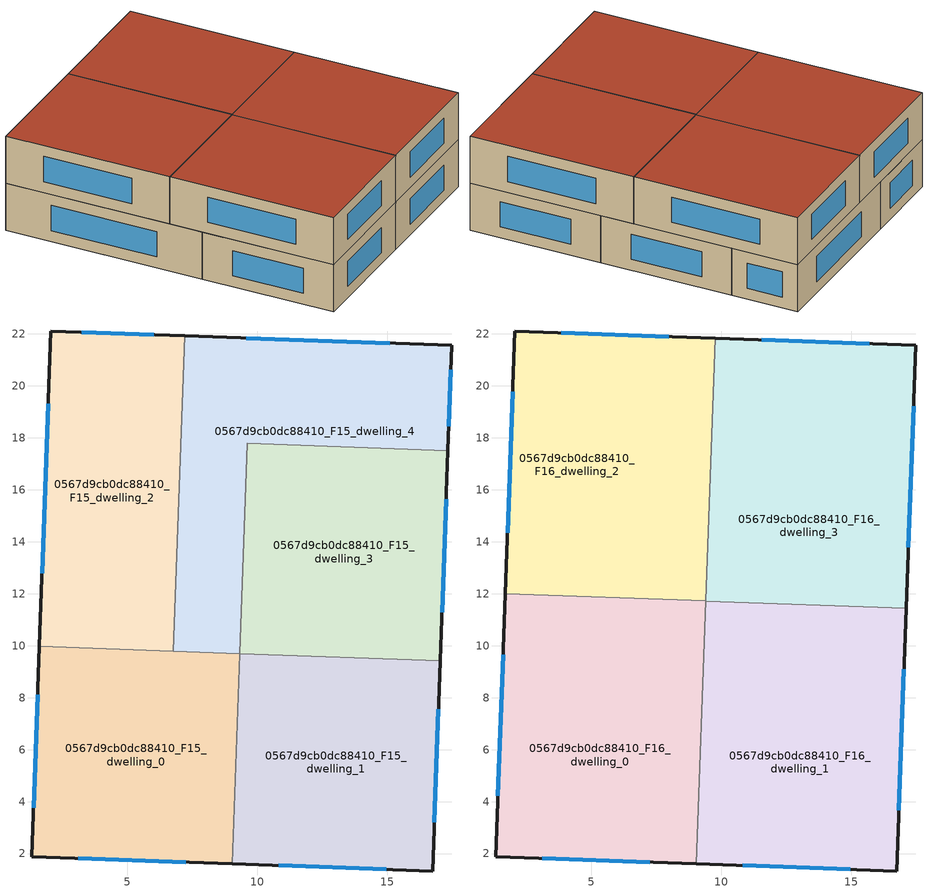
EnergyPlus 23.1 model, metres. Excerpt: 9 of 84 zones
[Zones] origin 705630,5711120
0567d9cb0dc88410_F15_dwelling_0
 floor to 0567d9cb0dc88410_F14_dwelling_0 (EU_floor_Construction): 9.33,9.7 9.04,1.61 1.33,1.89 1.63,9.98 z45
 wall outside (EU_wall_Construction): 1.63,9.98 1.33,1.89 9.04,1.61 z45:48
 wall to 0567d9cb0dc88410_F15_dwelling_1 (EU_wall_Construction): 9.04,1.61 9.33,9.7 z45:48
 wall to 0567d9cb0dc88410_F15_dwelling_2 (EU_wall_Construction): 6.77,9.79 1.63,9.98 z45:48
 wall to 0567d9cb0dc88410_F15_dwelling_4 (EU_wall_Construction): 9.34,9.7 6.77,9.79 z45:48
 window (EU_Window_Construction): 3.12,1.82 7.26,1.67 / 1.56,8.1 1.4,3.76 z45.69:47.31
0567d9cb0dc88410_F15_dwelling_1
 floor to 0567d9cb0dc88410_F14_dwelling_1 (EU_floor_Construction): 17.05,9.42 16.75,1.33 9.04,1.61 9.33,9.7 z45
 wall outside (EU_wall_Construction): 9.04,1.61 16.75,1.33 17.05,9.42 z45:48
 wall to 0567d9cb0dc88410_F15_dwelling_3 (EU_wall_Construction): 17.05,9.42 9.34,9.7 z45:48
 window (EU_Window_Construction): 10.82,1.54 14.97,1.39 / 16.82,3.2 16.98,7.54 z45.69:47.31
0567d9cb0dc88410_F15_dwelling_2
 floor to 0567d9cb0dc88410_F14_dwelling_2 (EU_floor_Construction): 7.21,21.92 6.77,9.79 1.63,9.98 2.07,22.11 z45
 wall outside (EU_wall_Construction): 7.21,21.92 2.07,22.11 1.63,9.98 z45:48
 wall to 0567d9cb0dc88410_F15_dwelling_4 (EU_wall_Construction): 6.77,9.79 7.21,21.92 z45:48
 window (EU_Window_Construction): 6.02,21.96 3.26,22.06 / 1.97,19.3 1.73,12.78 z45.69:47.31
0567d9cb0dc88410_F15_dwelling_3
 floor to 0567d9cb0dc88410_F14_dwelling_3 (EU_floor_Construction): 17.34,17.5 17.05,9.42 9.34,9.7 9.63,17.78 z45
 wall outside (EU_wall_Construction): 17.05,9.42 17.34,17.5 z45:48
 wall to 0567d9cb0dc88410_F15_dwelling_4 (EU_wall_Construction): 17.34,17.5 9.63,17.78 9.34,9.7 z45:48
 window (EU_Window_Construction): 17.12,11.29 17.27,15.63 z45.69:47.31
0567d9cb0dc88410_F15_dwelling_4
 floor to 0567d9cb0dc88410_F14_dwelling_4 (EU_floor_Construction): 17.49,21.55 17.34,17.5 9.63,17.78 9.34,9.7 6.77,9.79 7.21,21.92 z45
 wall outside (EU_wall_Construction): 17.34,17.5 17.49,21.55 7.21,21.92 z45:48
 window (EU_Window_Construction): 15.11,21.64 9.59,21.84 / 17.38,18.44 17.45,20.61 z45.69:47.31
0567d9cb0dc88410_F16_dwelling_0
 floor to 0567d9cb0dc88410_F15_dwelling_0 (EU_floor_Construction): 9.33,9.7 9.04,1.61 1.33,1.89 1.63,9.98 z48
 floor to 0567d9cb0dc88410_F15_dwelling_2 (EU_floor_Construction): 6.84,11.81 6.77,9.79 1.63,9.98 1.7,12 z48
 floor to 0567d9cb0dc88410_F15_dwelling_4 (EU_floor_Construction): 9.41,11.72 9.34,9.7 6.77,9.79 6.84,11.81 z48
 wall outside (EU_wall_Construction): 1.7,12 1.33,1.89 9.04,1.61 z48:51
 wall to 0567d9cb0dc88410_F16_dwelling_1 (EU_wall_Construction): 9.04,1.61 9.41,11.72 z48:51
 wall to 0567d9cb0dc88410_F16_dwelling_2 (EU_wall_Construction): 9.41,11.72 1.7,12 z48:51
 window (EU_Window_Construction): 3.12,1.82 7.26,1.67 / 1.61,9.66 1.42,4.23 z48.69:50.31
 roof outside (EU_roof_Construction): 9.04,1.61 9.41,11.72 1.7,12 1.33,1.89 z51
0567d9cb0dc88410_F16_dwelling_1
 floor to 0567d9cb0dc88410_F15_dwelling_1 (EU_floor_Construction): 17.05,9.42 16.75,1.33 9.04,1.61 9.34,9.7 z48
 floor to 0567d9cb0dc88410_F15_dwelling_3 (EU_floor_Construction): 17.12,11.44 17.05,9.42 9.34,9.7 9.41,11.72 z48
 wall outside (EU_wall_Construction): 9.04,1.61 16.75,1.33 17.12,11.44 z48:51
 wall to 0567d9cb0dc88410_F16_dwelling_3 (EU_wall_Construction): 17.12,11.44 9.41,11.72 z48:51
 window (EU_Window_Construction): 10.82,1.54 14.97,1.39 / 16.84,3.67 17.03,9.1 z48.69:50.31
 roof outside (EU_roof_Construction): 16.75,1.33 17.12,11.44 9.41,11.72 9.04,1.61 z51
0567d9cb0dc88410_F16_dwelling_2
 floor to 0567d9cb0dc88410_F15_dwelling_2 (EU_floor_Construction): 7.21,21.92 6.84,11.81 1.7,12 2.07,22.11 z48
 floor to 0567d9cb0dc88410_F15_dwelling_4 (EU_floor_Construction): 9.78,21.83 9.41,11.72 6.84,11.81 7.21,21.92 z48
 wall outside (EU_wall_Construction): 9.78,21.83 2.07,22.11 1.7,12 z48:51
 wall to 0567d9cb0dc88410_F16_dwelling_3 (EU_wall_Construction): 9.41,11.72 9.78,21.83 z48:51
 window (EU_Window_Construction): 8,21.89 3.85,22.04 / 1.98,19.77 1.79,14.34 z48.69:50.31
 roof outside (EU_roof_Construction): 9.41,11.72 9.78,21.83 2.07,22.11 1.7,12 z51
0567d9cb0dc88410_F16_dwelling_3
 floor to 0567d9cb0dc88410_F15_dwelling_3 (EU_floor_Construction): 17.34,17.5 17.12,11.44 9.41,11.72 9.63,17.78 z48
 floor to 0567d9cb0dc88410_F15_dwelling_4 (EU_floor_Construction): 17.49,21.55 17.34,17.5 9.63,17.78 9.78,21.83 z48
 wall outside (EU_wall_Construction): 17.12,11.44 17.49,21.55 9.78,21.83 z48:51
 window (EU_Window_Construction): 15.7,21.61 11.56,21.76 / 17.21,13.78 17.4,19.21 z48.69:50.31
 roof outside (EU_roof_Construction): 17.12,11.44 17.49,21.55 9.78,21.83 9.41,11.72 z51
[Building]
EU S2 Campaign: North Axis=0; Terrain=City; Solar Distribution=FullExterior
[Site:Location]
London: Latitude=51.5; Longitude=-0.5; Time Zone=0; Elevation=25
[SizingPeriod:WeatherFileDays]
AnnualSizingPeriod: Begin Month=1; Begin Day of Month=1; End Month=12; End Day of Month=31; Day of Week for Start Day=Monday; Use Weather File Daylight Saving Period=No; Use Weather File Rain and Snow Indicators=No
[MATERIAL]
EU_InternalMass_Material: Roughness=MediumRough; Thickness=0.1; Conductivity=1; Density=1800; Specific Heat=900; Thermal Absorptance=0.9; Solar Absorptance=0.7; Visible Absorptance=0.7
[MATERIAL:NOMASS] Roughness=MediumRough; Thermal Absorptance=0.9; Solar Absorptance=0.7; Visible Absorptance=0.7
Name | Thermal Resistance
EU_wall_NoMass | 0.635353
EU_roof_NoMass | 0.675062
EU_floor_NoMass | 1.96382
[WINDOWMATERIAL:SIMPLEGLAZINGSYSTEM]
EU_Window_SimpleGlazing: UFactor=2.96269; Solar Heat Gain Coefficient=0.76; Visible Transmittance=0.76
[CONSTRUCTION]
EU_wall_Construction: EU_wall_NoMass
EU_roof_Construction: EU_roof_NoMass
EU_floor_Construction: EU_floor_NoMass
EU_Window_Construction: EU_Window_SimpleGlazing
EU_InternalMass_Construction: EU_InternalMass_Material
[ZONE] Type=1; Multiplier=1; Ceiling Height=autocalculate; Floor Area=autocalculate; Part of Total Floor Area=Yes
Name | Volume
0567d9cb0dc88410_F15_dwelling_0; 0567d9cb0dc88410_F15_dwelling_4 | 187.334
0567d9cb0dc88410_F16_dwelling_0; 0567d9cb0dc88410_F16_dwelling_3 | 234.158
0567d9cb0dc88410_F15_dwelling_1; 0567d9cb0dc88410_F15_dwelling_3 | 187.336
0567d9cb0dc88410_F16_dwelling_1; 0567d9cb0dc88410_F16_dwelling_2 | 234.164
0567d9cb0dc88410_F15_dwelling_2 | 187.327
[INTERNALMASS] Construction=EU_InternalMass_Construction
Name | Zone or ZoneList | Surface Area
0567d9cb0dc88410_F15_dwelling_0_EU_InternalMass | 0567d9cb0dc88410_F15_dwelling_0 | 62.4426
0567d9cb0dc88410_F15_dwelling_1_EU_InternalMass | 0567d9cb0dc88410_F15_dwelling_1 | 62.4437
0567d9cb0dc88410_F15_dwelling_2_EU_InternalMass | 0567d9cb0dc88410_F15_dwelling_2 | 62.443
0567d9cb0dc88410_F15_dwelling_3_EU_InternalMass | 0567d9cb0dc88410_F15_dwelling_3 | 62.4453
0567d9cb0dc88410_F15_dwelling_4_EU_InternalMass | 0567d9cb0dc88410_F15_dwelling_4 | 62.4447
0567d9cb0dc88410_F16_dwelling_0_EU_InternalMass | 0567d9cb0dc88410_F16_dwelling_0 | 78.0555
0567d9cb0dc88410_F16_dwelling_1_EU_InternalMass | 0567d9cb0dc88410_F16_dwelling_1 | 78.055
0567d9cb0dc88410_F16_dwelling_2_EU_InternalMass | 0567d9cb0dc88410_F16_dwelling_2 | 78.055
0567d9cb0dc88410_F16_dwelling_3_EU_InternalMass | 0567d9cb0dc88410_F16_dwelling_3 | 78.0555
[OTHEREQUIPMENT] Fuel Type=Electricity; Design Level Calculation Method=Watts/Area; Power per Zone Floor Area=1; Fraction Latent=0; Fraction Radiant=0; Fraction Lost=0; Carbon Dioxide Generation Rate=0; EndUse Subcategory=EU_Step8_InternalGains
Name | Zone or ZoneList or Space or SpaceList | Schedule
EU_Step8_InternalGain_0567d9cb0dc88410_F15_dwelling_0_f000 | 0567d9cb0dc88410_F15_dwelling_0 | EU_Step8_GainSchedule_0567d9cb0dc88410_F15_dwelling_0_f000
EU_Step8_InternalGain_0567d9cb0dc88410_F15_dwelling_1_f000 | 0567d9cb0dc88410_F15_dwelling_1 | EU_Step8_GainSchedule_0567d9cb0dc88410_F15_dwelling_1_f000
EU_Step8_InternalGain_0567d9cb0dc88410_F15_dwelling_2_f000 | 0567d9cb0dc88410_F15_dwelling_2 | EU_Step8_GainSchedule_0567d9cb0dc88410_F15_dwelling_2_f000
EU_Step8_InternalGain_0567d9cb0dc88410_F15_dwelling_3_f000 | 0567d9cb0dc88410_F15_dwelling_3 | EU_Step8_GainSchedule_0567d9cb0dc88410_F15_dwelling_3_f000
EU_Step8_InternalGain_0567d9cb0dc88410_F15_dwelling_4_f000 | 0567d9cb0dc88410_F15_dwelling_4 | EU_Step8_GainSchedule_0567d9cb0dc88410_F15_dwelling_4_f000
EU_Step8_InternalGain_0567d9cb0dc88410_F16_dwelling_0_f000 | 0567d9cb0dc88410_F16_dwelling_0 | EU_Step8_GainSchedule_0567d9cb0dc88410_F16_dwelling_0_f000
EU_Step8_InternalGain_0567d9cb0dc88410_F16_dwelling_1_f000 | 0567d9cb0dc88410_F16_dwelling_1 | EU_Step8_GainSchedule_0567d9cb0dc88410_F16_dwelling_1_f000
EU_Step8_InternalGain_0567d9cb0dc88410_F16_dwelling_2_f000 | 0567d9cb0dc88410_F16_dwelling_2 | EU_Step8_GainSchedule_0567d9cb0dc88410_F16_dwelling_2_f000
EU_Step8_InternalGain_0567d9cb0dc88410_F16_dwelling_3_f000 | 0567d9cb0dc88410_F16_dwelling_3 | EU_Step8_GainSchedule_0567d9cb0dc88410_F16_dwelling_3_f000
[ZONEVENTILATION:DESIGNFLOWRATE] Schedule=EU_AlwaysOn; Design Flow Rate Calculation Method=AirChanges/Hour; Air Changes per Hour=0.555504; Ventilation Type=Natural; Fan Pressure Rise=0; Fan Total Efficiency=1; Constant Term Coefficient=1; Temperature Term Coefficient=0; Velocity Term Coefficient=0; Velocity Squared Term Coefficient=0; Minimum Indoor Temperature=-100; Maximum Indoor Temperature=100; Delta Temperature=-100; Minimum Outdoor Temperature=-100; Maximum Outdoor Temperature=100; Maximum Wind Speed=40
Name | Zone or ZoneList or Space or SpaceList
EU_ConstantAir_0567d9cb0dc88410_F15_dwelling_0 | 0567d9cb0dc88410_F15_dwelling_0
EU_ConstantAir_0567d9cb0dc88410_F15_dwelling_1 | 0567d9cb0dc88410_F15_dwelling_1
EU_ConstantAir_0567d9cb0dc88410_F15_dwelling_2 | 0567d9cb0dc88410_F15_dwelling_2
EU_ConstantAir_0567d9cb0dc88410_F15_dwelling_3 | 0567d9cb0dc88410_F15_dwelling_3
EU_ConstantAir_0567d9cb0dc88410_F15_dwelling_4 | 0567d9cb0dc88410_F15_dwelling_4
EU_ConstantAir_0567d9cb0dc88410_F16_dwelling_0 | 0567d9cb0dc88410_F16_dwelling_0
EU_ConstantAir_0567d9cb0dc88410_F16_dwelling_1 | 0567d9cb0dc88410_F16_dwelling_1
EU_ConstantAir_0567d9cb0dc88410_F16_dwelling_2 | 0567d9cb0dc88410_F16_dwelling_2
EU_ConstantAir_0567d9cb0dc88410_F16_dwelling_3 | 0567d9cb0dc88410_F16_dwelling_3
[HVACTEMPLATE:THERMOSTAT] Constant Heating Setpoint=20; Constant Cooling Setpoint=50
EU_HeatOnly_0567d9cb0dc88410_F9_dwelling_1; EU_HeatOnly_0567d9cb0dc88410_F9_dwelling_2; EU_HeatOnly_0567d9cb0dc88410_F9_dwelling_3; EU_HeatOnly_0567d9cb0dc88410_F9_dwelling_4; EU_HeatOnly_0567d9cb0dc88410_F10_dwelling_0; EU_HeatOnly_0567d9cb0dc88410_F10_dwelling_1; EU_HeatOnly_0567d9cb0dc88410_F10_dwelling_2; EU_HeatOnly_0567d9cb0dc88410_F10_dwelling_3; EU_HeatOnly_0567d9cb0dc88410_F10_dwelling_4; EU_HeatOnly_0567d9cb0dc88410_F11_dwelling_0; EU_HeatOnly_0567d9cb0dc88410_F11_dwelling_1; EU_HeatOnly_0567d9cb0dc88410_F11_dwelling_2; EU_HeatOnly_0567d9cb0dc88410_F11_dwelling_3; EU_HeatOnly_0567d9cb0dc88410_F11_dwelling_4; EU_HeatOnly_0567d9cb0dc88410_F12_dwelling_0; EU_HeatOnly_0567d9cb0dc88410_F12_dwelling_1; EU_HeatOnly_0567d9cb0dc88410_F12_dwelling_2; EU_HeatOnly_0567d9cb0dc88410_F12_dwelling_3; EU_HeatOnly_0567d9cb0dc88410_F12_dwelling_4; EU_HeatOnly_0567d9cb0dc88410_F13_dwelling_0; EU_HeatOnly_0567d9cb0dc88410_F13_dwelling_1; EU_HeatOnly_0567d9cb0dc88410_F13_dwelling_2; EU_HeatOnly_0567d9cb0dc88410_F13_dwelling_3; EU_HeatOnly_0567d9cb0dc88410_F13_dwelling_4; EU_HeatOnly_0567d9cb0dc88410_F14_dwelling_0; EU_HeatOnly_0567d9cb0dc88410_F14_dwelling_1; EU_HeatOnly_0567d9cb0dc88410_F14_dwelling_2; EU_HeatOnly_0567d9cb0dc88410_F14_dwelling_3; EU_HeatOnly_0567d9cb0dc88410_F14_dwelling_4; EU_HeatOnly_0567d9cb0dc88410_F15_dwelling_0; EU_HeatOnly_0567d9cb0dc88410_F15_dwelling_1; EU_HeatOnly_0567d9cb0dc88410_F15_dwelling_2; EU_HeatOnly_0567d9cb0dc88410_F15_dwelling_3; EU_HeatOnly_0567d9cb0dc88410_F15_dwelling_4; EU_HeatOnly_0567d9cb0dc88410_F16_dwelling_0; EU_HeatOnly_0567d9cb0dc88410_F16_dwelling_1; EU_HeatOnly_0567d9cb0dc88410_F16_dwelling_2; EU_HeatOnly_0567d9cb0dc88410_F16_dwelling_3
[HVACTEMPLATE:ZONE:IDEALLOADSAIRSYSTEM] System Availability Schedule=EU_AlwaysOn; Maximum Heating Supply Air Temperature=50; Minimum Cooling Supply Air Temperature=13; Maximum Heating Supply Air Humidity Ratio=0.0156; Minimum Cooling Supply Air Humidity Ratio=0.0077; Heating Limit=NoLimit; Cooling Limit=NoLimit; Heating Availability Schedule=EU_AlwaysOn; Cooling Availability Schedule=EU_CoolingOff; Dehumidification Control Type=ConstantSensibleHeatRatio; Cooling Sensible Heat Ratio=0.7; Dehumidification Setpoint=60; Humidification Control Type=None; Humidification Setpoint=30; Outdoor Air Method=None; Outdoor Air Flow Rate per Person=0.00944; Outdoor Air Flow Rate per Zone Floor Area=0; Outdoor Air Flow Rate per Zone=0; Demand Controlled Ventilation Type=None; Outdoor Air Economizer Type=NoEconomizer; Heat Recovery Type=None; Sensible Heat Recovery Effectiveness=0.7; Latent Heat Recovery Effectiveness=0.65
Name | Template Thermostat
0567d9cb0dc88410_F15_dwelling_0 | EU_HeatOnly_0567d9cb0dc88410_F15_dwelling_0
0567d9cb0dc88410_F15_dwelling_1 | EU_HeatOnly_0567d9cb0dc88410_F15_dwelling_1
0567d9cb0dc88410_F15_dwelling_2 | EU_HeatOnly_0567d9cb0dc88410_F15_dwelling_2
0567d9cb0dc88410_F15_dwelling_3 | EU_HeatOnly_0567d9cb0dc88410_F15_dwelling_3
0567d9cb0dc88410_F15_dwelling_4 | EU_HeatOnly_0567d9cb0dc88410_F15_dwelling_4
0567d9cb0dc88410_F16_dwelling_0 | EU_HeatOnly_0567d9cb0dc88410_F16_dwelling_0
0567d9cb0dc88410_F16_dwelling_1 | EU_HeatOnly_0567d9cb0dc88410_F16_dwelling_1
0567d9cb0dc88410_F16_dwelling_2 | EU_HeatOnly_0567d9cb0dc88410_F16_dwelling_2
0567d9cb0dc88410_F16_dwelling_3 | EU_HeatOnly_0567d9cb0dc88410_F16_dwelling_3
[SIZING:ZONE] Zone Cooling Design Supply Air Temperature Input Method=SupplyAirTemperature; Zone Cooling Design Supply Air Temperature=13; Zone Heating Design Supply Air Temperature Input Method=SupplyAirTemperature; Zone Heating Design Supply Air Temperature=50; Zone Cooling Design Supply Air Humidity Ratio=0.008; Zone Heating Design Supply Air Humidity Ratio=0.008; Cooling Design Air Flow Method=DesignDay; Cooling Design Air Flow Rate=0; Cooling Minimum Air Flow per Zone Floor Area=0.000762; Cooling Minimum Air Flow=0; Cooling Minimum Air Flow Fraction=0.2; Heating Design Air Flow Method=DesignDay; Heating Design Air Flow Rate=0; Heating Maximum Air Flow per Zone Floor Area=0.002032; Heating Maximum Air Flow=0.141576; Heating Maximum Air Flow Fraction=0.3; Account for Dedicated Outdoor Air System=No; Dedicated Outdoor Air System Control Strategy=NeutralSupplyAir; Dedicated Outdoor Air Low Setpoint Temperature for Design=autosize; Dedicated Outdoor Air High Setpoint Temperature for Design=autosize; Zone Load Sizing Method=Sensible Load Only No Latent Load; Zone Latent Cooling Design Supply Air Humidity Ratio Input Method=HumidityRatioDifference; Zone Cooling Design Supply Air Humidity Ratio Difference=0.005; Zone Latent Heating Design Supply Air Humidity Ratio Input Method=HumidityRatioDifference; Zone Humidification Design Supply Air Humidity Ratio Difference=0.005
0567d9cb0dc88410_F15_dwelling_0; 0567d9cb0dc88410_F15_dwelling_1; 0567d9cb0dc88410_F15_dwelling_2; 0567d9cb0dc88410_F15_dwelling_3; 0567d9cb0dc88410_F15_dwelling_4; 0567d9cb0dc88410_F16_dwelling_0; 0567d9cb0dc88410_F16_dwelling_1; 0567d9cb0dc88410_F16_dwelling_2; 0567d9cb0dc88410_F16_dwelling_3
[SCHEDULE:CONSTANT]
Name | Hourly Value
EU_AlwaysOn | 1
EU_CoolingOff | 0
[SCHEDULE:FILE] Column Number=1; Rows to Skip at Top=0; Number of Hours of Data=8760; Column Separator=Comma; Interpolate to Timestep=No; Minutes per Item=60; Adjust Schedule for Daylight Savings=Yes
Name | File
EU_Step8_GainSchedule_0567d9cb0dc88410_F15_dwelling_0_f000 | ../../schedules/0567d9cb0dc88410/0567d9cb0dc88410_F15_dwelling_0_f000_gain.csv
EU_Step8_GainSchedule_0567d9cb0dc88410_F15_dwelling_1_f000 | ../../schedules/0567d9cb0dc88410/0567d9cb0dc88410_F15_dwelling_1_f000_gain.csv
EU_Step8_GainSchedule_0567d9cb0dc88410_F15_dwelling_2_f000 | ../../schedules/0567d9cb0dc88410/0567d9cb0dc88410_F15_dwelling_2_f000_gain.csv
EU_Step8_GainSchedule_0567d9cb0dc88410_F15_dwelling_3_f000 | ../../schedules/0567d9cb0dc88410/0567d9cb0dc88410_F15_dwelling_3_f000_gain.csv
EU_Step8_GainSchedule_0567d9cb0dc88410_F15_dwelling_4_f000 | ../../schedules/0567d9cb0dc88410/0567d9cb0dc88410_F15_dwelling_4_f000_gain.csv
EU_Step8_GainSchedule_0567d9cb0dc88410_F16_dwelling_0_f000 | ../../schedules/0567d9cb0dc88410/0567d9cb0dc88410_F16_dwelling_0_f000_gain.csv
EU_Step8_GainSchedule_0567d9cb0dc88410_F16_dwelling_1_f000 | ../../schedules/0567d9cb0dc88410/0567d9cb0dc88410_F16_dwelling_1_f000_gain.csv
EU_Step8_GainSchedule_0567d9cb0dc88410_F16_dwelling_2_f000 | ../../schedules/0567d9cb0dc88410/0567d9cb0dc88410_F16_dwelling_2_f000_gain.csv
EU_Step8_GainSchedule_0567d9cb0dc88410_F16_dwelling_3_f000 | ../../schedules/0567d9cb0dc88410/0567d9cb0dc88410_F16_dwelling_3_f000_gain.csv
